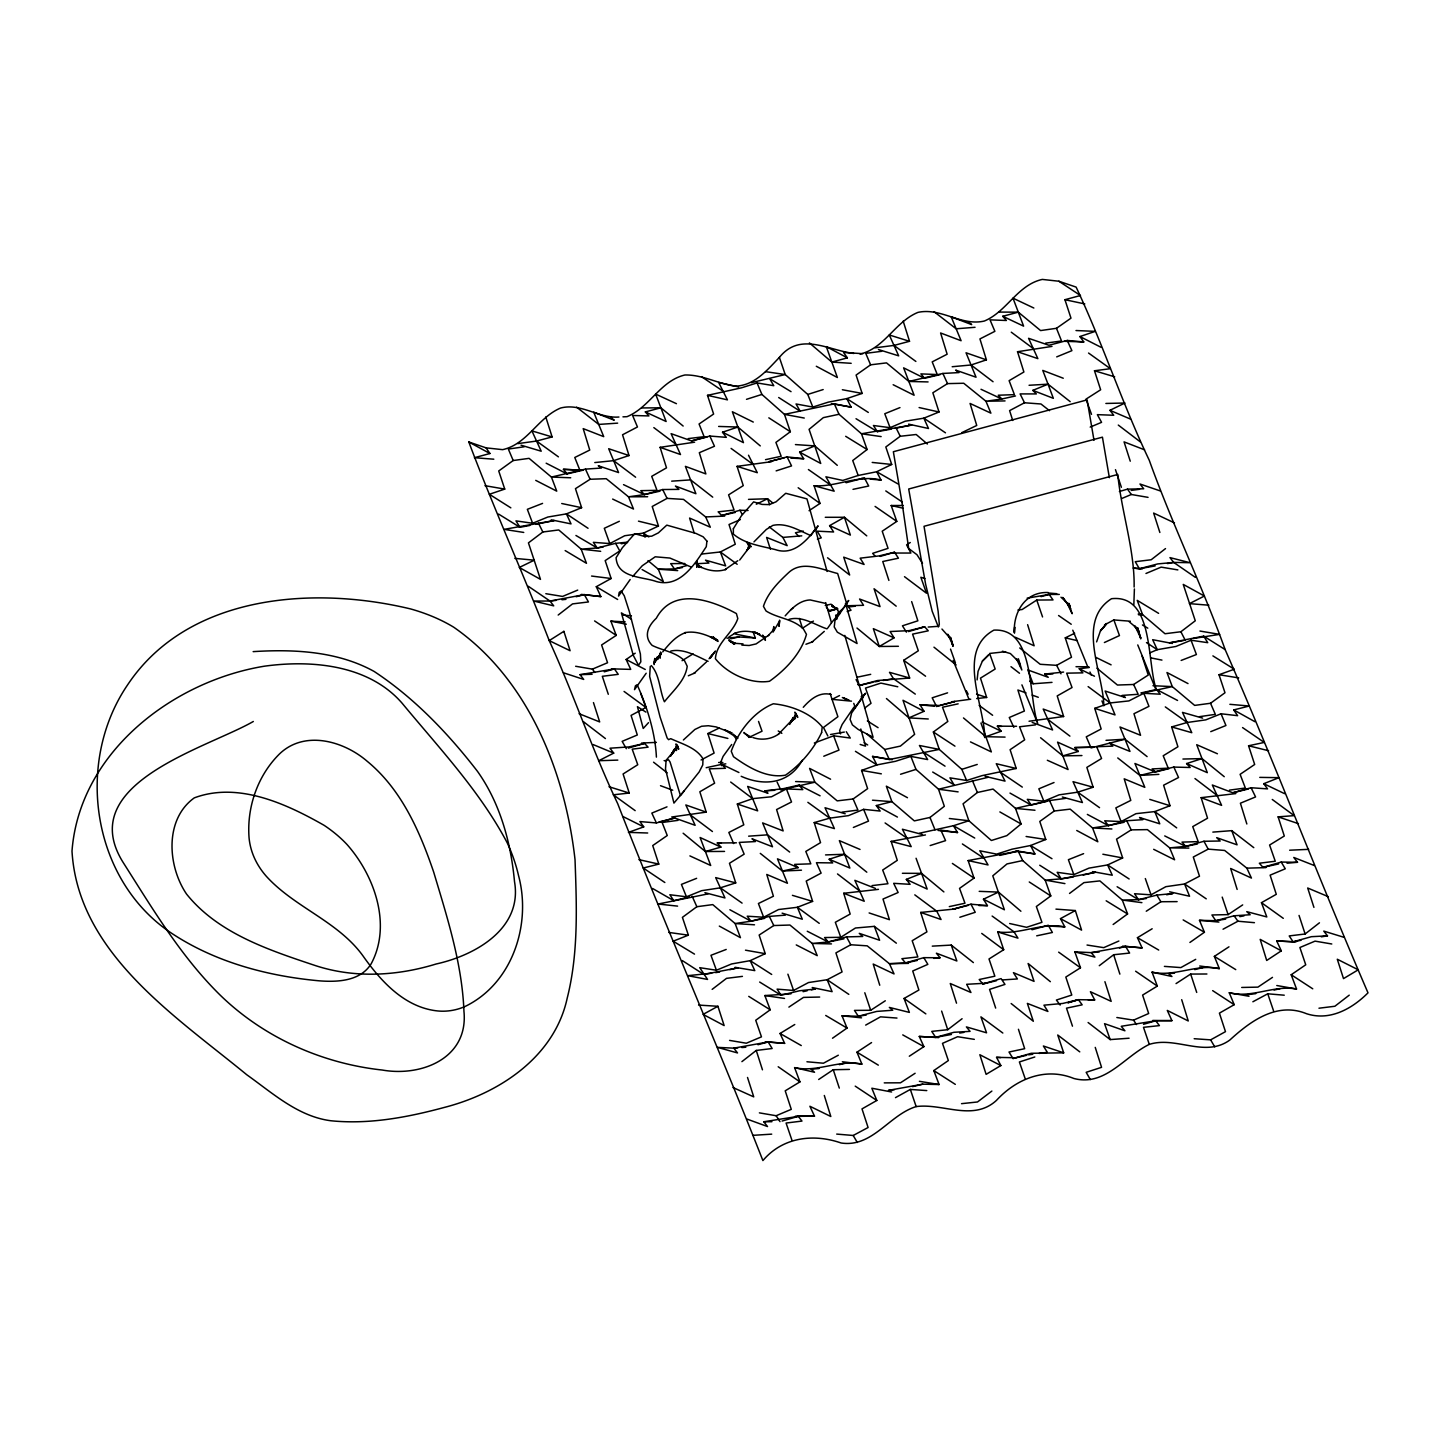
<?xml version="1.0" encoding="UTF-8"?>
<svg xmlns="http://www.w3.org/2000/svg" width="1440" height="1440" viewBox="0 0 1440 1440"><rect width="100%" height="100%" fill="white"/><g stroke="black" fill="none" stroke-linecap="round" stroke-linejoin="round"><path stroke-width="1.5" d="M1014.498 633.114L1014.678 627.03L1014.318 632.484C1013.31 611.676 1025.64 591.426 1048.23 592.542M697.068 561.24L696.78 567.36L696.654 562.05L699.21 567.414L695.952 562.932M839.34 614.394L839.502 611.784L841.5 609.894M977.112 679.914L978.066 671.346L982.404 661.104L988.794 654.57M660.6 651.996L660.042 658.188L660.726 652.662L657.432 659.574L660.87 653.31L655.506 660.78L660.816 654.012M1134.396 588.942L1133.838 604.638M654.21 664.596L654.786 658.404L654.12 663.93M779.58 620.154L779.004 626.364L779.706 620.82L773.082 632.088L773.784 626.562L773.388 630.702M656.406 757.116C655.254 732.636 647.064 706.878 637.146 684.72L635.418 685.818L634.518 689.67L646.182 673.236M1096.614 641.88L1100.304 631.224L1106.604 623.52L1100.484 630.702L1106.334 624.24M831.492 622.746L827.748 628.038M859.608 701.208L860.76 699.012L861.66 699.444L861.444 696.276L873.09 737.262L858.114 729.378L852.39 724.878L850.086 719.442L851.616 712.98L865.566 693.252L862.956 695.826L862.884 697.95L844.812 635.4M749.754 545.076L748.332 548.91L748.908 542.7L749.628 547.866L747.342 542.43L751.194 546.75L746.532 542.304M795.402 714.87L793.368 719.946L795.906 715.248M827.046 628.848C815.76 625.374 802.314 615.42 788.922 619.38M654.93 662.202L657.306 657.036L654.372 662.544M747.342 549.864L749.664 544.86M670.608 756.252L674.262 749.232L670.95 755.478L676.368 748.026M789.588 724.428L793.278 717.39L789.912 723.636L795.474 716.112L794.394 717.498M858.924 701.874L855.216 707.328L853.758 703.35M791.874 721.044L795.528 715.518M650.268 666.414L649.638 676.422L660.078 717.03L667.134 737.982L668.574 739.674L670.734 738.666C682.11 743.94 696.15 747.576 703.008 758.808L702.774 764.91L699.192 771.912L680.436 795.51L670.086 762.03L668.538 759.78L666.09 760.356L665.496 769.104L673.938 803.088L684.252 790.848M841.968 609.516L845.424 605.934L845.568 603.432L857.07 643.536L837.324 632.16L834.228 626.94L834.966 620.694L848.736 600.462L846.774 602.46L846.9 604.422L837.666 573.516C821.988 569.592 802.008 559.728 788.328 572.904C778.266 582.318 767.718 592.956 763.434 606.33L766.062 610.992C777.906 618.462 793.314 618.75 803.502 629.118L806.472 634.374C801.072 653.652 785.502 669.834 769.446 681.282C750.114 684.324 727.308 673.596 715.392 658.746C716.454 642.564 732.87 633.348 737.802 618.552L736.398 613.566C711.72 600.192 673.596 586.422 656.334 618.21C648.36 625.698 643.032 636.156 652.158 645.408C662.922 650.718 675.774 651.978 684.648 660.924L687.222 666.288C685.314 680.67 672.93 690.858 664.416 701.784C659.52 690.48 659.736 674.658 651.276 665.568M655.668 660.852L659.16 655.848L655.182 661.104M746.586 550.764L749.79 546.174M710.496 657.954L714.852 651.834M790.29 722.844L795.168 716.742L778.284 734.382M802.278 760.302C789.174 783.828 764.172 786.6 741.204 776.304M739.692 560.034L747.99 549.144M731.7 744.48L723.078 756.396L720.702 762.372L721.674 765.684M790.884 721.998L796.122 715.464M630.162 579.528L618.534 596.088L619.218 592.38L621.144 591.03L624.276 595.8L629.226 611.19L640.386 653.976L640.836 661.824L638.478 665.298L633.312 655.398L621.396 612.882L631.458 619.236M659.682 655.398L653.904 662.598M655.398 660.906L661.374 653.526M715.464 650.988L709.056 658.746M677.394 747.27L671.4 754.596L678.024 746.154L666.27 760.104M632.61 576.594L642.276 565.722L655.218 556.794L669.906 558.054L691.074 567M662.724 651.906C669.24 643.968 675.576 636.3 685.566 632.592L684.684 632.718C696.24 630.324 707.472 635.364 717.696 640.17L710.262 636.822L717.552 640.908L712.926 636.786L718.074 641.466M673.272 752.4L677.088 745.02L676.404 750.546L676.386 744.516L678.78 749.214L675.936 743.94M982.404 661.086L988.614 655.092M648.522 722.646L643.23 728.478L637.434 706.68L645.894 712.116M825.282 603.324L810.234 599.958C799.578 600.282 791.784 608.418 785.178 615.87M803.268 707.292C809.874 699.876 819.18 691.38 831.078 694.494M768.042 635.814L774.126 629.154M753.966 541.872L766.332 529.452L772.866 525.402C786.294 522.414 798.93 530.46 810.792 535.59L814.5 530.208L815.688 530.352L827.082 571.464M1134.126 587.052C1134.756 550.116 1121.364 511.614 1117.782 474.462L924.03 526.302L938.124 611.226L939.312 624.276L938.34 626.94L932.184 611.244L925.632 584.262L908.694 489.006L1102.428 437.166L1109.358 477.666M683.388 739.98L694.89 729.45L701.586 726.264L708.39 725.724L716.166 726.93L732.06 733.086L724.554 729.738L737.856 738.27L733.23 734.148L736.362 739.368M622.962 416.844L626.994 416.682C649.764 407.412 660.258 380.808 684.882 374.994C702.63 374.58 718.2 383.922 735.534 386.154C754.578 385.488 767.16 370.08 779.382 357.408C800.154 331.452 828.414 350.388 853.866 353.466M618.93 417.024C598.896 418.644 580.986 402.606 560.52 408.06C537.93 417.582 527.382 444.186 502.632 449.658L486.072 447.858L468.81 441.99C493.956 508.896 523.458 573.948 549.216 640.62C573.786 694.224 592.362 750.456 617.724 803.718C664.236 923.49 715.932 1040.976 762.894 1160.586C782.604 1137.168 813.456 1133.352 841.14 1143C872.514 1147.752 889.074 1114.902 916.164 1106.586C943.038 1103.004 972.954 1121.778 996.372 1100.484C1016.244 1078.866 1045.35 1066.878 1073.88 1078.488C1105.182 1086.732 1124.406 1056.384 1149.3 1044.378C1175.976 1035.882 1204.938 1058.13 1229.814 1040.04C1250.622 1020.996 1277.01 1001.61 1306.566 1013.724C1329.696 1021.266 1351.98 1008.918 1368 992.844C1318.842 879.084 1274.76 763.182 1225.152 649.602C1202.076 585.54 1172.268 524.34 1149.246 460.242C1122.228 403.65 1102.878 343.764 1076.112 287.1L1058.868 281.232L1042.308 279.414C1017.54 284.886 1006.992 311.508 984.42 321.012C961.272 326.502 941.094 307.278 917.946 312.39C895.176 321.66 884.682 348.264 860.058 354.078M706.5 661.896L693.99 673.416L694.998 672.894L688.32 675.792M824.292 631.368L811.692 642.348L812.754 641.772L805.932 644.256M737.802 560.718L725.076 569.61L725.976 569.376C715.986 572.85 705.006 569.952 696.222 564.624M769.05 634.968L756.108 643.914L749.142 645.498L741.852 645.12M790.542 609.966L793.116 607.896M1021.068 823.968L1006.812 835.65L991.386 840.492L968.868 820.746L963.072 803.808L977.382 792.486L993.042 789.066L1015.506 808.398L1021.068 823.968L999.864 811.926M1165.518 548.586L1151.172 559.764L1135.26 561.69L1139.364 568.764L1155.132 565.92M741.906 1061.64L756.252 1050.444L772.164 1048.518L768.15 1041.948L733.806 1048.158L717.426 1047.366L737.514 1052.928L733.806 1048.158L737.82 1047.852M1300.968 940.302L1293.102 941.814L1289.196 935.928L1305.126 933.984L1319.454 922.806M558.18 615.042L572.526 603.9L588.456 601.956L584.298 594.612L549.99 601.038L533.736 601.038L553.716 605.862L549.99 601.038L528.3 586.26M907.47 797.706L886.338 786.168L891.9 801.666L914.328 820.89L929.988 817.452L944.334 806.292L938.52 789.228L915.984 769.392L910.854 756.396L895.446 761.31L876.906 764.91L861.588 770.4L867.618 788.652L853.128 798.966L837.198 800.874L814.86 782.208L809.604 768.402L830.592 779.202M1349.244 995.148L1334.88 1006.254L1318.968 1008.216M688.212 438.606L704.124 436.68L699.066 424.008L713.61 414.036L707.508 395.352L741.618 387.792L757.044 382.932L761.904 394.434L784.476 414.378L834.336 403.884L839.016 414.27L861.498 433.782L867.096 449.514L852.732 460.548L858.186 475.47L876.69 471.744L891.702 464.454L885.816 446.976L900.234 436.266L916.182 434.502L927.378 444.024M712.152 989.37L726.516 978.354L742.428 976.374M951.426 1034.46L935.676 1037.376L931.752 1031.382L947.718 1029.708L962.082 1018.728M1099.278 965.7L1113.66 954.738L1129.626 953.064L1125.576 946.422L1091.25 952.632L1074.852 951.858L1080.486 967.788L1065.816 977.058L1071.792 995.04L1056.402 1000.044L1060.164 1005.066M1158.606 613.35L1137.222 600.354L1142.55 614.574L1164.996 633.744L1180.89 631.746L1195.272 620.784L1183.248 584.406L1204.398 596.034L1189.44 603.63L1208.862 605.214M565.164 550.584L586.476 563.31L581.148 549.108L558.738 529.956L542.826 531.99L528.444 542.88L540.486 579.366L519.3 567.468L534.294 560.178L514.836 558.378M991.872 1091.07L977.49 1101.978L961.524 1103.67M864.612 708.138L871.02 703.314L865.512 688.068L880.902 683.1L897.786 686.772M1069.524 893.448L1083.924 882.63L1099.872 880.902L1122.3 900.036L1127.574 913.95L1113.138 924.498M804.258 418.05L784.476 414.378L790.344 431.73L775.908 442.404L781.182 456.282L765.522 459.666M719.316 926.1L740.448 937.674L735.138 923.544L712.746 904.608L696.852 906.714L682.416 917.352L688.374 935.172L673.146 941.202L694.512 954.126M949.302 906.606L964.98 903.24L959.544 888.39L974.034 878.094L968.13 860.58L1018.17 851.112L1022.688 860.562L1045.188 880.11L1050.786 895.932L1036.35 906.516L1041.948 922.32L1026.558 927.306L1009.656 923.526M1035.468 724.878L1019.538 726.786L1024.686 739.818L1010.106 749.682L1016.226 768.474L982.044 775.638L966.636 780.498L961.83 769.356L939.258 749.394L933.372 731.988L947.826 721.44L942.498 707.22L958.158 703.836M1188.018 683.586L1166.976 672.516L1172.286 686.61L1194.66 705.402L1210.536 703.26L1224.99 692.748L1219.014 674.73L1234.314 669.222L1212.894 655.884M790.974 993.834L764.856 995.562L770.202 1009.8L755.73 1020.258L761.472 1036.854L746.316 1043.226L729.576 1040.4M535.734 480.366L556.74 491.148L551.43 477.072L529.074 458.352L513.198 460.53L498.726 470.97L504.738 489.096L489.366 494.28L510.84 507.852M1076.742 830.484L1097.82 841.77L1092.564 827.946L1070.19 809.136L1054.26 811.008L1039.788 821.448L1045.782 839.484L1030.554 845.514L1012.032 849.186L996.624 854.118L979.812 850.788L988.038 864.936L968.13 860.58M893.16 384.732L914.112 395.244L908.856 381.456L886.518 362.88L870.606 364.824L856.098 375.066L862.146 393.426L846.774 398.61L828.234 402.156L812.826 407.07L796.05 403.974L800.19 411.264L778.68 397.512M1189.908 942.462L1204.416 932.238L1199.484 920.322L1215.792 920.7L1225.674 919.116M999.144 312.084L1018.314 312.156L1040.598 330.57L1056.474 328.302L1070.982 318.15L1064.934 299.7L1080.468 295.506L1058.868 281.232M832.518 1038.222L847.026 1028.07L842.04 1015.83L858.348 1016.262L866.268 1015.038M611.496 668.844L630.738 669.384L626.148 659.502L635.22 653.202M894.42 1089.702L888.444 1090.368L922.788 1084.176L939.096 1084.518L933.804 1070.586L948.348 1060.56L942.498 1043.352L957.618 1036.71L974.322 1039.356M1194.174 1038.708L1210.626 1039.86L1225.476 1031.652L1219.41 1013.148L1234.206 1004.688L1229.274 992.772C1251.846 998.55 1273.59 984.816 1296.54 989.01L1291.194 974.754L1305.738 964.8L1299.888 947.52L1315.044 941.13L1331.784 943.992M903.366 505.494L891.18 505.512L896.796 521.406L882.216 531.216L888.048 548.352L872.658 553.338L875.07 556.146M818.676 1079.496L833.256 1069.722L849.456 1069.416M1272.492 977.364L1257.912 987.138L1241.712 987.462M788.886 1007.118L803.484 997.398L819.666 997.056M1272.258 799.47L1294.164 815.634L1278.126 816.858L1284.3 836.01L1269.594 845.046L1275.264 861.246L1259.352 863.226L1262.97 867.366L1281.222 862.056L1285.272 868.788L1270.116 875.16L1276.29 894.312L1261.458 902.682L1266.804 916.938L1246.752 911.646L1250.172 914.742L1234.098 915.786L1215.792 920.7L1211.904 914.976L1228.104 914.616L1242.684 904.896M809.064 510.696L820.008 503.442L814.086 485.748C836.874 487.224 858.492 474.228 881.028 480.06L876.69 471.744L897.93 483.912M759.384 1112.868L776.124 1115.73L791.28 1109.34L785.214 1090.818L799.938 1081.89L794.592 1067.616C817.254 1072.836 839.07 1059.228 861.894 1064.106L856.962 1052.19L871.56 1042.578M1281.312 950.832L1266.696 960.462L1260.198 939.384L1281.312 950.832L1276.704 940.95L1296.018 941.904M625.23 621.882L610.884 621.144L616.23 635.4L601.614 644.976L607.554 662.742L592.398 669.132L575.64 666.27M909.306 1056.222L923.904 1046.628L919.26 1036.44L935.676 1037.376L953.964 1032.282L970.056 1031.364L966.384 1026.9L986.544 1032.804L980.928 1016.856L1002.834 1033.038M1116.846 1017.504L1133.55 1020.15L1148.67 1013.508L1142.604 995.094L1157.328 986.094L1152.036 972.144C1174.698 977.238 1196.496 963.576 1219.338 968.616L1214.352 956.394L1228.968 946.818M813.42 621.072L802.458 628.236L799.326 618.408M856.08 679.608L859.248 685.44L877.572 680.526L909.648 678.024L903.708 660.294L918.324 650.772L912.582 634.14L928.26 630.81L924.678 626.796L909.09 630.648L890.082 631.53L894.06 637.848L879.3 646.488L856.98 628.038M796.248 944.91L817.236 955.656L812.25 943.434L789.948 925.038L773.784 925.542L759.15 935.046L765.234 953.658L750.186 960.66L731.592 963.954L716.418 970.236L699.732 967.68L707.544 979.434L687.744 975.672L711.702 973.224M915.12 1073.268L900.486 1082.808L884.25 1082.88M1176.048 983.592L1190.664 974.07L1206.918 973.998M811.296 989.892L815.4 989.01L799.452 990.774L781.056 995.256L777.114 989.136L793.584 990.468L808.488 982.548L827.154 979.74L842.076 971.928L835.92 952.902L850.77 944.748L867.222 945.846L889.416 963.702L905.544 962.946L923.796 957.654L927.846 964.368L912.726 970.992L918.882 990.036L904.068 998.46L909.36 1012.392L889.344 1007.406L892.728 1010.232L876.69 1011.42L858.348 1016.262L854.442 1010.394L870.678 1010.286L885.312 1000.782M1146.258 911.232L1160.892 901.728L1177.128 901.62M1027.152 598.158L1049.148 594.45L1053 599.922L1036.764 600.048L1022.13 609.516L1017.954 610.002M1096.902 668.196L1117.458 685.044L1133.622 684.486L1148.256 675.054L1142.118 656.172M612.648 499.068L633.51 509.04L628.506 496.818L606.258 478.692L590.112 479.268L575.46 488.664L581.616 507.69L566.424 513.882L547.812 517.032L532.62 523.26L515.97 520.884L519.966 527.292L529.812 525.474M843.966 938.844L828.252 941.994L824.58 937.548L840.798 937.296L855.45 928.008L874.332 926.37L896.364 943.182M1153.674 849.312L1174.608 859.788L1169.676 847.872L1147.41 829.62L1131.192 829.872L1116.54 839.16L1122.642 857.952L1107.594 864.936L1088.982 868.122L1073.844 874.656L1057.194 872.316L1061.226 878.868L1073.088 877.014M735.156 633.096L728.874 637.056M910.278 542.52L906.606 544.842L910.908 553.05L891.756 553.032M1060.47 918.63L1081.584 930.114L1075.338 910.548L1060.47 918.63L1064.79 926.892C1042.2 921.978 1020.6 934.83 997.74 931.95L1003.698 949.734L989.01 958.968L994.86 976.194L979.182 979.524L982.854 984.006L996.498 980.676M961.722 432.684L976.734 425.466L970.074 403.452L990.882 413.154L985.95 401.238L963.72 383.256L947.52 383.616L932.85 392.778L939.024 412.002L923.832 418.176L905.202 421.218L890.064 427.68L873.432 425.502L877.392 431.694L891.18 429.12M682.074 660.708L693.09 653.85M765.234 1041.84L784.638 1043.352L780.048 1033.47L794.772 1024.506M1119.474 948.042L1125.576 946.422L1142.082 947.898L1137.438 937.692L1152.162 928.764M670.824 651.024C683.964 648.288 696.456 656.064 708.084 661.338M1000.854 1065.564L986.112 1074.348L979.848 1054.728L1000.854 1065.564L996.552 1057.338L1015.776 1057.77M891.612 1091.988L871.83 1088.226L876.816 1100.466L862.002 1108.89L868.086 1127.52L853.2 1135.476L836.712 1134.09M817.398 539.1L821.25 537.858L817.218 531.162L833.598 531.972L829.602 525.636L844.434 517.284L866.772 535.878M865.674 1025.1L880.506 1016.838L896.976 1018.062M1195.704 959.346L1180.854 967.59L1164.402 966.384M581.346 594.396L600.876 596.61L596.286 586.71L611.136 578.502L605.178 560.61L619.776 550.944L615.582 543.33L597.222 547.992L581.148 549.108L600.678 551.322M895.482 1097.64L910.332 1089.432L926.784 1090.584M1146.42 898.506L1138.482 899.694L1134.576 893.736L1151.01 894.834L1165.86 886.68L1184.562 883.98L1199.484 876.204L1193.292 857.034L1208.196 849.132L1224.684 850.464L1246.86 868.158L1251.45 878.076L1230.66 868.482L1237.14 889.434M1019.736 647.982L1040.202 664.29L1056.636 665.334L1071.504 657.216L1065.276 637.848L1074.654 633.258M694.152 532.818L689.598 518.076L710.316 527.202L705.672 516.942L683.514 499.392L667.08 498.384L652.212 506.484L658.458 526.05L643.428 533.106L624.726 535.734L609.804 543.582L593.352 542.34L597.222 547.992L603.144 547.002M717.93 1006.29L703.08 1014.39L724.14 1025.568L717.93 1006.29L698.58 1005.084M778.752 734.022C771.264 739.296 761.49 740.574 752.868 737.514M838.314 1055.214L823.428 1063.224L806.94 1061.766M1223.046 929.214L1237.932 921.222L1254.438 922.68M640.62 693.216L645.948 707.472L631.062 715.41L637.308 734.994L622.152 741.348L626.31 748.692M1124.1 822.294L1108.404 825.606L1104.696 820.8L1121.076 821.61L1135.962 813.672L1154.772 811.584L1170.018 805.716L1163.61 785.214L1178.55 777.51L1173.852 767.088L1139.886 775.422L1117.746 757.944M1252.872 1001.772L1267.758 993.798L1284.246 995.202M1049.49 410.688L1040.976 403.992L1024.506 402.768L1009.602 410.616L1012.734 420.48M701.082 759.978L714.114 753.084L707.868 733.554L719.118 728.082M737.334 804.024L757.656 810.846L747.666 786.42L767.988 793.242L764.694 790.884L783.45 788.634L799.092 785.07L802.782 789.624L786.402 788.904L771.498 796.77L752.67 798.642L737.334 804.024L743.796 824.832L728.838 832.464L733.644 843.552M1104.552 624.87L1113.876 619.938L1130.346 621.216M764.712 918.342L750.978 921.204L747.234 916.2L763.65 917.226L778.59 909.522L797.364 907.29L812.61 901.386L806.22 881.064L821.124 873.126L816.426 862.704L832.716 862.92L829.188 859.23L844.596 854.28L866.808 872.19M1140.876 692.982L1156.518 689.454L1160.244 694.206L1143.828 693.288L1128.888 700.92L1110.078 702.954L1094.742 708.354L1101.168 728.982L1086.264 736.83L1091.07 747.918L1124.982 739.206L1147.104 756.612M635.166 810.648L613.296 794.808L629.244 793.044L623.088 773.982L637.758 764.73L632.196 749.16L648.09 747.162L644.562 743.418L628.902 746.928L609.966 748.206L613.71 753.12L598.77 760.716L617.814 760.104M839.52 695.574L832.032 699.354L837.9 716.706L823.482 727.452L827.856 736.002M756.306 504.216L767.556 498.744L772.686 502.884M1090.188 427.104L1101.564 422.334L1097.352 414.648L1113.714 415.26L1109.952 410.31L1124.964 403.02L1105.884 403.452M748.872 737.442L762.03 731.214L758.538 721.422M978.912 905.544L987.444 905.67L983.448 899.208L998.478 892.098L1020.906 911.25M619.344 521.28L604.296 528.3L609.804 543.582M1104.39 642.528L1119.456 635.58L1113.876 619.938M253.332 721.476C206.928 748.152 74.52 783.27 122.724 861.786C152.172 908.028 180.432 955.89 219.726 994.68C263.286 1037.304 321.804 1063.476 382.194 1070.028C421.65 1077.012 468.63 1058.13 463.95 1011.294C462.114 963.594 447.282 917.532 433.692 872.118C419.742 831.186 401.364 789.282 367.128 761.22C343.512 740.862 304.398 729.864 279.414 754.02C257.562 775.656 246.708 807.354 249.066 837.846A153.432 98.424 -9.7 0 0 266.202 876.15C294.894 907.902 339.102 921.528 364.014 957.348C381.78 982.26 405.18 1007.424 437.328 1010.916A35.91 23.04 -9.7 0 0 465.66 1006.182C512.514 983.142 531.594 924.336 518.562 875.664A390.096 250.218 -9.7 0 0 507.114 842.616C479.772 790.974 439.074 747.936 402.066 703.152C368.676 664.758 311.85 659.7 264.492 666.18C172.206 681.21 79.38 752.886 72 851.112C77.922 952.938 175.212 1015.938 246.78 1074.762C272.7 1093.158 298.044 1116.504 330.858 1120.752C369 1124.622 407.394 1117.386 444.114 1107.486C499.176 1093.392 554.544 1056.96 567.216 998.118C578.628 953.046 576.666 905.724 575.028 859.68C565.236 772.074 528.246 678.978 453.726 627.21A187.29 120.132 -9.7 0 0 410.688 608.958C313.668 585.54 187.974 594.216 127.602 684.864C74.016 763.542 92.196 882.774 174.186 934.938C217.404 962.766 268.542 976.212 319.374 980.838C337.662 982.242 360.486 981.18 371.214 963.72C392.004 924.84 374.472 875.43 346.968 844.452A206.496 132.444 -9.7 0 0 324.216 825.39C286.146 803.664 238.014 781.524 194.292 797.868C164.304 819.396 167.562 866.142 186.552 894.078C218.052 933.354 268.722 949.986 314.856 965.412C354.258 978.48 396.864 976.068 436.158 963.99C475.254 955.368 522.702 928.638 514.512 881.622C510.894 842.76 500.328 803.574 477.522 771.408C448.254 733.482 414.288 697.896 374.148 671.454C337.608 651.204 293.994 649.044 253.152 651.636M1118.862 941.022L1103.742 947.646L1087.038 945.036M740.358 519.57L729.018 524.52L735.282 544.23L720.36 551.97L701.568 554.058M886.446 698.544L908.91 717.876L924.03 711.306L920.016 704.754L939.294 705.51L954.864 701.514L936.558 706.5L932.184 697.806L947.574 692.838M846.27 731.718L850.266 738.036L833.616 735.804L814.338 742.986M1149.696 652.914L1157.274 649.674L1175.868 646.47L1191.06 640.224L1207.728 642.672L1203.696 636.138L1169.442 642.852L1183.284 640.638M1121.832 498.474L1131.318 494.496L1148.058 497.358M577.71 590.094L562.554 596.43L545.832 593.694M1145.97 573.48L1161.144 567.126L1177.866 569.898M853.362 827.46L868.518 821.106L863.604 809.352L848.43 815.652L829.71 818.154L814.212 822.582L820.548 842.634L805.806 851.436L810.828 863.838L794.664 864.378L798.12 867.636L782.46 871.038L760.284 853.38M1046.808 801.36L1031.184 805.05L1027.314 799.344L1043.874 801.216L1059.048 794.862L1077.732 792.18L1093.14 787.23L1086.858 767.394L1101.582 758.484L1096.668 746.748L1112.814 746.118L1109.394 743.112L1129.968 751.41L1119.996 726.984L1140.552 735.282L1133.964 713.718L1148.958 706.338L1143.828 693.288M1054.026 782.514L1038.852 788.814L1043.874 801.216M790.794 458.082L803.664 458.748L799.632 452.16L814.824 445.896L837.288 465.336M1056.708 356.886L1071.9 350.658L1067.256 340.452L1048.932 345.276L1028.574 338.31L1037.862 358.632L1017.522 351.72L1023.894 372.006L1009.116 380.664L1014.408 394.65L998.262 395.226L1001.808 399.006L1015.506 395.964M667.008 806.85L651.834 813.096L656.406 822.942L674.73 818.028L695.124 825.3L685.836 804.96L706.212 812.142L699.84 791.766L714.618 783.198L709.272 768.834L725.418 768.294L721.836 764.334L706.176 767.718M1024.506 402.768L1020.096 393.912L1036.35 393.93L1032.84 390.366L1048.032 384.174L1070.172 401.652M899.964 407.592L884.772 413.73L890.064 427.68M689.382 896.994L673.758 900.666L669.852 894.744L686.448 896.796L701.658 890.676L720.324 887.832L735.732 882.9L729.468 863.28L744.156 854.154L739.26 842.418L755.352 841.572L751.986 838.746L772.506 846.774L762.624 822.906L783.144 830.916L776.592 809.55L791.532 801.972L786.402 788.904M1210.752 731.646L1225.944 725.508L1221.048 713.772L1205.82 719.856L1187.136 722.502L1171.638 726.93L1177.92 746.766L1163.214 755.766L1168.236 768.168L1152.108 768.924L1155.546 772.002L1169.172 768.6M823.77 756.234L838.98 750.114L833.616 735.804M696.636 878.328L681.426 884.394L686.448 896.796M1083.6 853.65L1068.39 859.698L1073.844 874.656M869.13 912.942L889.434 919.692L883.008 899.046L898.146 892.512L893.664 883.332L910.098 884.322L906.336 879.39L921.564 873.36L943.884 891.918M1197.45 843.984L1185.678 846.396L1182.042 842.112L1198.206 841.626L1192.734 826.614L1207.548 818.208L1201.14 797.67L1221.606 805.356L1212.318 784.998L1232.802 792.774L1251.09 787.734L1267.542 788.886L1263.762 783.702L1278.972 777.672L1259.766 777.384M542.574 503.388L527.346 509.328L532.62 523.26M1181.16 660.438L1196.406 654.534L1191.06 640.224M726.21 949.446L710.964 955.296L716.418 970.236M656.406 822.942L639.918 821.574L643.734 826.884L628.434 832.374L647.694 833.004M963.486 717.948L985.842 736.704L1001.142 731.214L997.38 726.156L1016.568 726.282M660.042 491.166L644.382 494.604L640.818 490.662L657 490.32L651.708 476.334L666.504 467.856L660.096 447.336L680.49 454.536L671.112 433.656L691.506 440.91L709.83 436.05L726.3 437.346L722.52 432.216L737.874 427.032L760.266 445.896M1064.502 341.316L1083.762 341.928L1079.928 336.546L1095.3 331.362L1076.004 330.534M594.792 462.564L613.62 460.656L629.01 455.544L622.548 434.772L637.47 426.96L632.61 415.494L648.918 415.926L645.336 411.912L660.888 407.808L683.154 426.042M952.182 366.732L971.046 364.986L986.418 359.874L979.938 338.922L994.878 331.326L990.018 319.86L1006.38 320.49L1002.762 316.278L1018.314 312.156M839.502 613.98L835.65 615.24L836.946 619.11M847.188 611.496L851.04 610.236L847.368 605.754L863.55 605.304L859.572 599.022L880.02 606.6L874.062 588.744L896.202 606.168M1034.802 1056.978L1019.394 1061.964L1025.136 1078.56M776.142 470.88L791.55 465.912L787.104 456.876L768.78 461.772L784.35 457.758M858.186 475.47L842.778 480.438L825.912 476.802L834.174 491.184L814.086 485.748M959.832 917.262L975.24 912.294L970.956 904.194L952.668 909.324L968.238 905.364M930.168 845.55L945.576 840.636L940.86 830.106L957.528 832.536L953.46 825.714L919.35 833.256M1173.852 767.088L1190.178 767.484L1186.596 763.56L1202.004 758.61L1224.252 776.7M746.496 399.33L761.904 394.434M961.83 769.356L977.238 764.442M779.382 357.408L785.214 374.544L807.768 394.434L823.176 389.556M900.558 774.252L915.984 769.392M734.346 633.546C742.5 629.892 751.842 630.972 759.852 634.446L755.082 632.232M982.854 984.006L1001.088 978.606L1004.976 984.402L989.568 989.388L995.67 1008.09M1068.264 1002.672L1078.398 999.684L1094.688 999.918L1090.386 991.71L1111.176 1001.358L1104.912 981.684M1067.886 1002.78L1078.398 999.684L1082.178 1004.832L1066.5 1008.162L1072.476 1026.18M826.236 606.852L829.134 611.082L837.702 608.58M908.478 631.566L924.678 626.796L921.906 627.516M880.146 556.416L894.528 552.24L898.434 558.198L882.756 561.51L888.894 580.41M782.064 1121.058L798.282 1116.342L814.5 1116.144L809.892 1106.262L830.808 1116.504L824.31 1095.48M628.326 748.116L644.562 743.418M771.66 461.664L737.064 466.362L743.256 485.622L728.586 494.856L734.094 510.066L718.146 511.848L721.674 515.502L739.926 510.246L748.08 510.48M1119.384 491.49L1127.502 489.15L1143.684 488.772L1139.976 484.002L1160.316 490.95M1143.54 1024.29L1155.708 1020.78L1171.926 1020.636L1167.282 1010.43L1188.252 1020.96L1181.7 999.684M604.26 671.814L614.412 668.916L618.246 674.352L602.316 676.296L608.292 694.278M1018.44 1029.276L1024.668 1048.698L1008.99 1052.028L1013.004 1058.508L1031.256 1053.288L1063.692 1052.838L1057.734 1035L1079.766 1051.866M683.136 833.22L705.402 851.526L720.9 847.098L717.3 842.994L736.416 842.814M1040.58 737.748L1062.828 755.874L1078.326 751.464L1074.762 747.576L1093.842 747.18L1074.762 747.576M1188.864 848.088L1169.676 847.872L1185.678 846.396L1203.948 841.266L1220.166 841.014L1216.674 837.648L1237.068 844.83L1231.74 830.646L1212.84 832.104M831.474 943.902L812.25 943.434L828.252 941.994L846.522 936.9L862.704 936.468L859.266 933.354L879.606 940.248L874.332 926.37M647.658 496.728L628.506 496.818L644.382 494.604L662.67 489.528L678.888 489.384L675.432 486.054L695.898 493.722L685.404 466.362L705.852 473.922L699.318 452.7L714.474 446.238L709.83 436.05M1031.994 929.754L1048.266 925.254L1052.388 932.49L1036.71 935.82M686.7 565.596L674.496 568.926L658.296 569.214L648 560.61M757.98 1044.72L768.15 1041.948L784.638 1043.352M486.072 447.858L489.942 453.51L474.408 457.704L493.812 459.198M809.406 342.918L831.834 362.07L847.368 357.858L843.534 352.44L862.902 353.682M1041.012 596.646L1049.148 594.45L1059.3 594.414M875.232 347.796L893.988 345.42L909.522 341.298L903.186 321.12M517.842 443.61L536.562 441.054L552.114 436.932L545.796 416.988M940.176 374.616L924.57 378.306L903.618 367.848L908.856 381.456L942.894 373.446L958.986 372.582L955.656 370.098L976.032 377.208L966.042 352.782L986.418 359.874M795.6 781.542L814.86 782.208L780.768 789.93L777.114 782.118M1111.896 828.972L1092.564 827.946L1108.404 825.606L1126.728 820.746L1142.802 819.684L1139.526 817.488L1159.758 823.806L1154.772 811.584L1176.696 827.874M570.708 477.774L551.43 477.072L585.468 469.116L601.542 468.036L598.248 465.75L618.57 472.572L608.688 448.722L629.01 455.544M846.072 482.742L864.396 477.918L868.698 486.018L853.002 489.348M1142.262 693.198L1172.286 686.61L1152.972 685.71M754.506 924.804L735.138 923.544L750.978 921.204L769.32 916.398L785.358 915.156M576.144 596.718L584.298 594.612L600.876 596.61M839.358 1064.682L845.478 1063.098M691.506 440.91L707.076 436.968M1194.75 969.624L1202.904 967.572M659.142 821.934L674.73 818.028M1221.048 713.772L1237.608 715.68L1233.738 709.92L1249.308 706.014L1229.868 704.322M863.604 809.352L880.146 811.062L876.312 805.554L891.9 801.666L872.496 800.208M678.024 820.35L662.13 822.492L667.26 835.524L652.734 845.568L658.8 864.108L643.23 868.014L664.848 882.504M1141.902 902.646L1122.3 900.036L1138.482 899.694L1156.86 895.104L1172.844 893.52L1166.67 894.78M1034.982 810.252L1015.506 808.398L1049.562 800.55L1065.456 798.408M1232.802 792.774L1248.408 788.976M1078.398 999.684L1062.792 1003.446L1043.928 1005.174L1047.906 1011.456L1027.368 1003.41L1033.326 1021.266L1011.15 1003.518M829.134 611.082L834.984 609.696M677.592 906.12L658.08 904.032L708.012 893.898M894.528 552.24L878.904 555.948L860.13 558.18L864.108 564.462L843.714 557.154L849.654 575.01L827.568 557.784M912.564 1086.624L922.788 1084.176M881.136 436.59L861.498 433.782L911.664 425.052L895.194 428.328M1013.004 1058.508L1026.666 1055.286M567.144 473.922L582.768 470.25L563.454 469.314L567.144 473.922L546.156 463.194M999.756 855.432L1018.17 851.112L1034.91 853.956L1030.554 845.514L1051.974 858.708M1274.076 990.072L1280.214 988.632M523.746 532.44L504.072 529.362L554.22 520.542L535.716 524.376M859.248 685.44L872.928 682.29M729.864 969.66L738.054 967.788L703.782 974.448L682.272 960.57M1193.454 638.46L1219.644 634.374L1199.934 631.044M1064.934 883.602L1045.188 880.11L1061.226 878.868L1095.498 872.28L1083.204 875.016M721.674 515.502L735.354 512.424M855.432 751.32L876.906 764.91L872.55 756.414L889.326 759.528L939.258 749.394L919.44 745.488L927.648 759.564L910.854 756.396M730.746 638.766L738.954 636.948L755.388 638.028L753.12 632.052M958.122 791.874L938.52 789.228L988.128 777.294M751.194 382.698L785.214 374.544L765.558 371.664M1262.97 867.366L1278.63 863.946M839.016 414.27L823.338 417.636L809.082 429.354L820.728 463.446L799.632 452.16M867.042 734.13L884.718 749.484L900.396 746.1L914.634 734.328L903.006 700.272L924.03 711.306M1022.688 860.562L1007.01 863.928L992.79 875.826L1004.4 909.774L983.448 899.208M803.268 531.09L795.42 532.764L798.966 536.508M856.98 677.25L870.714 674.334M1229.454 790.128L1245.348 788.022L1240.11 774.342L1254.672 764.478L1248.57 745.776L1264.248 742.428L1242.558 727.578M872.01 885.6L887.94 883.728L882.684 870.048L897.282 860.346L891.144 841.41L925.452 834.948M803.07 991.656L807.174 990.774M825.264 605.43L831.15 604.188M917.298 960.444L905.544 962.946L901.908 958.68L917.856 956.952L912.186 940.734L926.928 931.86L920.7 912.438L955.512 908.946M1017.522 351.72L1052.01 346.392M660.096 447.336L694.62 442.188M614.412 668.916L579.996 674.676L583.704 679.428L563.418 672.768M621.252 543.762L627.444 542.574M1167.498 563.58L1173.69 562.41L1189.98 562.698L1169.964 557.604L1173.69 562.41L1195.398 577.386M1239.858 916.632L1243.98 915.876M1029.042 721.242L1063.638 716.526L1057.212 695.916L1072.044 687.528L1066.68 673.164L1082.88 672.858L1079.262 668.736L1089.216 667.53M671.652 817.02L706.212 812.142M830.502 734.508L844.308 732.078M682.398 567.558L674.496 568.926L670.698 563.634L684.9 563.526M874.89 681.84L879.03 681.156M883.17 680.454L893.52 678.726L915.3 694.116M959.706 1033.074L963.846 1032.39M1321.272 936.828L1327.5 935.856L1323.774 931.104L1343.988 937.314M715.662 972.63L719.622 972.018M1201.14 797.67L1235.844 793.584M840.798 937.296L835.326 922.284L850.176 914.058L843.714 893.286L878.454 889.362M1199.484 716.67L1215.342 714.366L1210.536 703.26M524.196 446.796L508.338 449.046L513.198 460.53M1045.656 343.134L1061.532 340.974L1056.474 328.302M1028.628 1054.836L1032.786 1054.278M1039.032 1053.432L1047.348 1052.316L1043.37 1045.998L1063.692 1052.838M952.002 701.73L970.722 699.228M1091.502 414.36L1085.994 399.15L1100.646 389.772L1094.49 370.764L1110.384 368.694L1088.55 353.034M1131.192 490.41L1139.526 489.312M842.04 812.142L857.934 810.072L853.128 798.966M881.64 351.306L865.746 353.34L870.606 364.824M725.814 763.848L721.836 764.334L738.918 772.506M1245.888 994.86L1255.824 993.636M747.09 1119.114L767.52 1126.548L763.794 1121.76L798.282 1116.342L801.99 1121.076L786.078 1123.038L791.892 1140.066M1005.552 651.69L989.604 653.454L995.166 669.024L980.478 678.132L986.67 697.464L976.716 698.562M848.916 606.906L855.198 606.222M1052.01 682.38L1033.092 683.784L1027.818 669.942L1048.23 677.322L1044.774 674.082L1063.584 672.066M549.99 601.038L555.966 600.408M561.96 599.76L565.956 599.346M726.984 638.208L738.954 636.948M933.786 958.374L940.05 957.762L936.378 953.19L956.862 960.984L951.246 945.09L932.274 946.134M615.582 543.33L627.57 542.178M1173.69 562.41L1157.688 563.922L1139.364 568.764L1133.154 568.08M1174.554 973.134L1168.56 973.692L1171.944 976.5L1152.036 972.144M1287.018 863.226L1297.512 862.29L1293.768 857.448L1314.306 865.53M819.126 1068.516L811.116 1069.2L814.536 1072.26L794.592 1067.616M769.302 526.968L782.874 537.408L801.756 535.842M1099.26 951.966L1091.25 952.632L1094.904 957.114L1074.852 951.858M975.042 327.294L956.142 328.788L934.074 311.706M741.816 1047.546L745.83 1047.24M928.206 627.048L938.718 626.274M1088.1 1022.508L1110.168 1039.59L1129.086 1038.222M748.638 836.172L767.556 834.84L789.66 852.066M617.652 423.144L598.734 424.422L576.612 407.16M671.688 481.158L690.624 479.88L712.728 497.16M1002.654 979.92L1017.396 978.948L1013.418 972.648L1034.046 981.36L1028.106 963.504L1050.354 981.684M752.778 1135.35L771.714 1134.144M1106.028 740.34L1124.982 739.206M764.694 790.884L774.738 790.29M1029.06 385.272L1048.032 384.174L1053.342 398.322L1032.84 390.366M1139.886 775.422L1158.858 774.36M985.626 983.232L966.654 984.294L970.956 992.502L950.274 983.52L956.52 1003.176M696.834 563.706L708.912 563.058L705.51 560.142L725.634 565.884L720.36 551.97L737.19 564.282M1138.536 614.79L1142.55 614.574L1138.212 614.034M1327.5 935.856L1311.39 936.684L1293.102 941.814L1276.704 940.95M641.592 743.058L656.37 742.374M705.672 516.942L724.68 516.096M782.46 871.038L801.468 870.192M1289.646 850.212L1308.636 849.348M748.512 499.374L767.556 498.744L769.662 504.684M579.996 674.676L592.11 674.28M825.552 854.91L844.596 854.28L849.852 868.05L829.188 859.23M1088.334 1000.116L1094.688 999.918M1246.86 868.158L1265.922 867.618M1182.924 759.042L1202.004 758.61L1207.314 772.668L1186.596 763.56M1005.048 400.914L985.95 401.238L1001.808 399.006L981 389.286M1078.326 751.464L1057.572 742.14L1062.828 755.874L1081.926 755.55M908.514 963.378L889.416 963.702L894.06 973.926L873.216 964.044L879.75 985.23M1044.774 674.082L1052.874 673.956M827.64 610.326L831.906 610.29M898.416 646.29L879.3 646.488L873.342 628.668L894.06 637.848M641.754 407.952L660.888 407.808M718.632 762.498L722.88 762.48M763.794 1121.76L771.912 1121.706M720.9 847.098L700.11 837.504L705.402 851.526L724.536 851.418M795.348 1116.198L814.5 1116.144M825.282 517.302L844.434 517.284L850.374 535.086L829.602 525.636M1076.022 666.702L1088.802 666.774M902.394 873.288L921.564 873.36L927.162 889.074L906.336 879.39M923.796 957.654L940.05 957.762M1152.756 1020.456L1171.926 1020.636M1281.222 862.056L1297.512 862.29M980.964 723.006L985.842 736.704L1005.066 737.1M908.856 381.456L928.08 381.924M563.454 469.314L582.768 470.25M718.632 426.438L737.874 427.032L743.454 442.638L722.52 432.216M717.3 842.994L721.386 843.138M979.2 891.342L998.478 892.098M1045.458 925.884L1064.79 926.892M908.91 717.876L928.26 718.992M919.26 1036.44L938.628 1037.628M831.834 362.07L851.184 363.312M795.438 444.582L814.824 445.896M996.552 1057.338L1000.656 1057.626M677.7 570.6L658.296 569.214L663.3 581.454L642.114 569.556M732.762 643.14L743.04 643.896M997.38 726.156L1001.502 726.444M1055.952 909.126L1075.338 910.548M857.754 684.612L862.074 684.936M1048.14 592.992L1056.762 593.694M861.57 478.35L865.89 478.728M870.21 479.106L881.028 480.06M623.196 615.096L631.44 615.816M1067.256 340.452L1083.762 341.928M1199.484 920.322L1218.924 922.068M970.956 904.194L987.444 905.67M1122.624 946.116L1142.082 947.898M851.49 701.154L832.032 699.354L830.16 693.504M1133.64 568.044L1142.298 568.926M872.208 462.438L891.702 464.454M842.04 1015.83L861.534 1017.846M920.016 704.754L934.488 706.284M938.016 830.43L957.528 832.536M787.104 456.876L803.664 458.748M949.338 818.496L968.868 820.746L953.46 825.714L974.736 838.062M842.346 1061.766L861.894 1064.106M591.57 576.054L611.136 578.502M1199.736 966.006L1219.338 968.616M668.754 932.418L688.374 935.172M1015.272 851.148L1034.91 853.956M764.856 995.562L784.512 998.442M1026.108 836.478L1045.782 839.484M966.636 780.498L949.932 777.852L954.018 784.8L932.688 772.038M1219.014 674.73L1238.706 677.898M919.386 1081.314L939.096 1084.518M757.044 382.932L773.766 385.686L769.662 378.666L791.046 391.662M872.55 756.414L892.26 759.708M735.066 967.32L754.794 970.614L750.186 960.66L771.696 974.448M484.992 485.676L504.738 489.096M861.588 770.4L881.334 773.838M1276.794 985.518L1296.54 989.01M1229.274 992.772L1249.02 996.264M745.488 950.184L765.234 953.658M831.384 403.578L851.148 407.142L846.774 398.61L868.302 412.434M1092.474 871.614L1112.256 875.196L1107.594 864.936L1129.14 878.976M842.364 389.736L862.146 393.426M1102.86 854.226L1122.642 857.952M1172.466 643.482L1152.666 639.702L1157.274 649.674L1146.474 642.6M834.336 403.884L851.148 407.142M1150.938 657.918L1161.954 660.096M735.57 634.122L755.388 638.028M610.884 621.144L626.31 624.204M551.196 519.822L571.032 523.89L566.424 513.882L588.042 528.282M812.232 987.534L832.104 991.656L827.154 979.74L848.808 994.356M561.744 503.514L581.616 507.69M1064.934 299.7L1084.806 303.93M908.604 424.152L928.494 428.49L923.832 418.176L945.486 432.828M1169.64 891.81L1189.548 896.22L1184.562 883.98L1206.252 898.848M919.116 407.556L939.024 412.002M738.576 386.946L718.65 382.464L727.434 399.852L707.508 395.352M638.892 859.626L658.8 864.108M891.18 505.512L903.132 508.23M1065.276 637.848L1077.246 640.62M1016.226 768.474L996.264 763.722L1005.03 781.11L985.068 776.322M638.478 521.154L658.458 526.05M707.868 733.554L727.866 738.432M1248.57 745.776L1268.568 750.726M891.144 841.41L911.196 846.63L902.412 829.224L922.464 834.534M704.898 892.674L724.95 897.93L715.68 877.608L735.732 882.9M1062.324 797.022L1082.412 802.548L1073.034 781.668L1093.14 787.23M1002.42 651.222L1010.394 653.562L1018.674 661.716L1016.388 658.692L1021.842 670.014L1018.368 658.746M909.648 678.024L889.506 672.318L893.52 678.726M1202.634 718.128L1182.492 712.386L1191.78 732.69L1171.638 726.93M664.128 760.59L665.694 761.04M552.114 436.932L531.918 430.902L541.206 451.206L521.01 445.176M845.208 813.78L825.03 807.75L834.408 828.612L814.212 822.582M1094.49 370.764L1114.686 376.812M792.414 895.338L812.61 901.386M782.118 913.158L802.296 919.206L797.364 907.29L819.252 923.346M997.74 931.95L1017.954 938.142L1013.958 931.77L992.124 916.056M909.522 341.298L889.29 334.98L898.668 355.842L878.436 349.542M737.064 466.362L757.296 472.698L748.512 455.22M1149.786 799.398L1170.018 805.716M609.012 786.726L629.244 793.044M924.912 578.556L920.862 577.278L926.478 593.226L904.5 576.684M1094.742 708.354L1115.028 714.906L1105.146 691.038L1125.414 697.572L1122.138 695.412L1138.194 694.278L1133.622 684.486M860.166 744.444L865.566 746.118L860.814 728.982M976.536 694.152L986.67 697.464M1278.126 816.858L1298.448 823.662M920.7 912.438L941.058 919.512L936.738 911.196L914.796 894.852M1026.054 692.928L1017.9 690.012L1024.398 711.036L1009.26 717.516L1013.832 727.344M1032.174 695.106L1038.294 697.284M1063.638 716.526L1043.208 709.056L1052.586 729.954L1032.156 722.412M660.492 785.7L672.75 790.218M1063.26 378.234L1042.776 370.404L1048.032 384.174M1144.566 449.82L1124.064 441.882L1130.256 461.196M843.714 893.286L864.234 901.242L854.856 880.326L875.376 888.39M579.114 713.718L599.67 721.926L593.46 702.594M1155.546 772.002L1134.936 763.488L1144.818 787.338L1124.208 778.824L1130.796 800.406L1115.838 807.894L1121.076 821.61M734.256 643.068L729.306 641.034L735.21 643.518M593.1 744.552L613.71 753.12M842.346 697.518L849.114 700.344M1328.346 896.688L1307.7 888.012L1313.928 907.38M860.022 849.438L839.358 840.636L844.596 854.28M798.12 867.636L777.474 858.834L787.446 883.26L766.782 874.458L773.406 896.238L758.412 903.51L763.65 917.226M1109.952 410.31L1130.616 419.148M848.7 700.128L843.516 697.896L847.908 700.074M1217.43 753.768L1196.73 744.714L1202.004 758.61M1047.33 760.266L1068.066 769.554L1062.828 755.874M732.996 1087.524L753.732 1096.866L747.522 1077.462M1015.272 637.254L1034.136 645.786L1027.62 624.672M676.44 403.686L655.632 394.092L666.126 421.506L645.336 411.912M689.904 855.9L710.694 865.476L705.402 851.526M754.632 632.034L765.126 638.37M1174.482 522.9L1153.638 513.072L1159.866 532.476M832.338 606.294L836.676 608.346M1033.848 308.034L1013.004 298.17L1023.606 326.142L1002.762 316.278M1263.762 783.702L1284.606 793.674M623.52 484.632L644.382 494.604M970.47 741.906L991.35 751.914L985.842 736.704M982.152 721.98L1001.142 731.214M1095.894 657.378L1111.104 664.848M1079.262 668.736L1094.472 676.206M753.282 422.064L732.366 411.75L737.874 427.032M1164.726 835.92L1185.678 846.396M622.8 816.444L643.734 826.884M1079.928 336.546L1100.916 347.238M799.092 785.07L820.08 795.798M807.264 931.248L828.252 941.994M735.48 643.464L729.396 640.332L734.292 644.364L728.784 639.846M1156.518 689.454L1177.56 700.452M626.148 659.502L645.264 669.492M1087.344 814.41L1108.404 825.606M847.368 357.858L826.29 346.608L837.378 377.514L816.3 366.264M729.864 909.738L750.978 921.204M468.81 441.99L489.942 453.51M876.312 805.554L897.426 817.074M698.166 565.74L701.388 567.522L697.302 564.156M902.754 1034.892L923.904 1046.628M1233.738 709.92L1254.888 721.692M744.048 733.14L751.392 737.226M1009.998 793.08L1031.184 805.05M780.048 1033.47L801.27 1045.566M652.518 888.444L673.758 900.666M831.888 606.366L836.55 609.066L831.924 604.962L837.072 609.624M1183.158 919.908L1204.416 932.238M1137.438 937.692L1158.714 950.058M575.928 535.464L597.222 547.992M825.714 1015.452L847.026 1028.07M1142.442 624.978L1147.788 628.164M596.286 586.71L617.634 599.472M1117.116 886.734L1138.482 899.694M856.962 1052.19L878.328 1065.15M856.026 418.716L877.392 431.694M1106.172 900.792L1127.574 913.95M845.676 436.302L867.096 449.514M498.546 514.062L519.966 527.292M1214.352 956.394L1235.754 969.624M864.126 742.752L867.69 744.948M759.654 982.044L781.056 995.256M1203.696 636.138L1225.152 649.602M748.746 996.372L770.202 1009.8M867.348 720.918L878.076 727.668M1039.734 865.242L1061.226 878.868M933.804 1070.586L955.314 1084.374M768.816 417.834L790.344 431.73M923.49 752.202L945.036 766.17M1029.258 881.982L1050.786 895.932M1291.194 974.754L1312.758 988.812M1212.66 990.63L1234.206 1004.688M933.372 731.988L954.954 746.154M855.216 1086.138L876.816 1100.466M962.388 843.966L983.988 858.312M778.23 730.962L781.848 733.356M594.594 620.928L616.23 635.4M885.78 490.932L902.016 501.858M701.406 376.632L723.042 391.14M952.38 863.442L974.034 878.094M1000.638 772.38L1022.31 787.104M1135.62 971.208L1157.328 986.094M1058.562 615.51L1071.234 624.258M875.07 506.412L896.796 521.406M885.096 822.96L906.822 838.062M778.194 1066.752L799.938 1081.89M808.416 469.548L830.16 484.74M648.864 536.922L643.428 533.106L645.066 537.084M720.324 887.832L742.086 903.114M904.068 998.46L925.848 1013.886M1077.732 792.18L1099.548 807.678M1165.302 706.896L1187.136 722.502M1058.652 952.146L1080.486 967.788M798.174 487.746L820.008 503.442M1261.458 902.682L1283.292 918.342M536.562 441.054L558.414 456.858M807.858 802.314L829.71 818.154M731.088 448.416L752.958 464.292M903.708 660.294L925.578 676.224M893.988 345.42L915.876 361.44M624.06 691.434L645.948 707.472M979.146 705.402L992.628 715.284M981.738 933.408L1003.698 949.734M1011.276 332.19L1033.236 348.552M1088.118 686.592L1110.078 702.954M613.62 460.656L635.616 477.216M690.462 815.004L712.44 831.528M653.832 427.608L675.81 444.168M730.674 782.046L752.67 798.642M1047.888 719.406L1069.902 736.128M1118.286 425.07L1140.318 441.882M971.046 364.986L993.06 381.744M1194.966 778.536L1216.998 795.348M583.38 721.638L605.43 738.576M1231.74 830.646L1253.79 847.656M837.504 873.936L859.572 890.928M1011.006 666.684L1019.502 673.254M1029.69 681.156L1033.092 683.784M653.562 762.192L667.17 772.848M1129.212 621.756L1135.818 627.318L1134.36 625.608L1138.59 631.332L1135.386 626.85L1140.84 638.172L1137.312 627.714L1139.166 633.258L1137.978 629.028M951.246 945.09L973.386 962.604M968.31 321.912L971.676 324.594L951.21 316.854L961.092 340.722L940.608 332.982L947.142 354.222L932.202 361.872L937.26 374.544L920.898 373.896L924.57 378.306M933.966 647.172L956.16 664.974M610.866 417.366L614.25 420.228L593.73 412.218L603.72 436.644L583.2 428.634L589.752 450.054L574.776 457.488L579.852 470.16M855.378 708.228L854.01 707.058L842.112 724.536L839.628 730.548L840.564 733.878M1060.956 597.204L1066.05 601.884L1062.756 597.402L1069.614 606.978L1066.734 602.388L1072.134 613.728L1068.768 603.234L1070.514 608.814L1069.38 604.548M941.958 629.046L950.634 638.82L947.754 634.23L953.1 645.588L950.418 637.182M748.944 737.19L744.012 732.456M765.108 637.992L762.534 635.112L765.396 640.386L764.928 636.948M592.398 669.132L594.9 672.48M1127.502 489.15L1131.318 494.496M1234.098 915.786L1237.932 921.222M1133.55 1020.15L1136.484 1024.56M776.124 1115.73L780.03 1121.652M906.444 632.16L902.448 625.806L917.856 620.82L911.664 601.614M1156.86 895.104L1160.892 901.728M1210.626 1039.86L1214.73 1046.844M853.2 1135.476L857.304 1142.478M1090.314 1079.568L1086.174 1072.314L1101.564 1067.328L1095.246 1047.384M739.926 510.246L742.032 514.08M794.898 712.098L797.76 717.39L795.366 712.674L795.366 718.722M1203.948 841.266L1208.196 849.132M846.522 936.9L850.77 944.748M922.5 563.328L916.974 554.724L908.694 548.514L902.286 504.216M782.874 537.408L787.176 545.652L766.62 537.426L770.382 549.18M966.384 690.858L968.13 694.206M1056.636 665.334L1060.992 673.83M1180.89 631.746L1185.264 640.314M662.67 489.528L667.08 498.384M895.806 427.356L900.234 436.266M538.398 523.044L542.826 531.99M1126.728 820.746L1131.192 829.872M769.32 916.398L773.784 925.542M1251.09 787.734L1255.572 796.932L1240.398 803.214L1246.842 823.986M884.718 749.484L889.326 759.528M942.894 373.446L947.52 383.616M585.468 469.116L590.112 479.268M1049.562 800.55L1054.26 811.008M692.154 896.256L696.852 906.714M1037.052 721.854L1021.914 684.864M1156.086 689.994L1137.762 644.94M1087.92 667.206L1072.782 630.198M1089.972 671.994L1091.34 675.198M968.904 699.048L953.136 660.438M972.468 780.732L977.382 792.486M929.988 817.452L935.01 829.836M807.768 394.434L812.826 407.07M1101.942 700.92L1103.85 705.762C1103.13 672.552 1076.004 621.144 1111.536 598.698C1154.502 594.054 1146.474 662.796 1156.428 689.67M983.556 734.382L984.834 737.604C984.222 704.43 956.196 650.952 993.888 630.126C1035.468 627.894 1027.962 696.402 1037.736 723.456M916.074 858.258L921.564 873.36M950.544 649.116L955.458 662.994M1110.168 1039.59L1104.552 1023.66L1124.928 1030.788L1121.238 1026.288L1155.708 1020.78L1159.434 1025.622L1143.486 1027.314L1149.3 1044.378M837.072 607.986L838.764 612.792M1145.322 878.562L1151.01 894.834M787.896 974.178L793.584 990.468M1036.764 600.048L1042.56 616.95M1267.758 993.798L1273.59 1010.952M910.332 1089.432L916.164 1106.586M1115.46 469.656L1121.382 487.296M1222.2 897.102L1228.104 914.616M864.792 992.754L870.678 1010.286M1190.664 974.07L1196.712 992.43M833.256 1069.722L839.304 1088.1M1299.042 915.426L1305.126 933.984M941.634 1011.096L947.718 1029.708M1113.66 954.738L1119.87 974.124M756.252 1050.444L762.462 1069.812M825.714 602.604L831.474 622.692L838.062 615.06L837.936 612.954M1140.732 638.892L1137.618 627.606M950.688 637.794L952.974 646.308L952.038 642.78M1019.07 661.536L1020.096 665.82M1094.004 440.316L1087.092 399.888L893.358 451.728L902.178 503.586M733.356 528.732L733.356 534.078C744.912 543.978 761.076 545.994 775.386 549.612C794.304 556.236 808.038 539.136 818.046 525.834L815.634 530.01L806.958 498.888L785.736 493.29L776.07 501.804L769.32 504.612L762.048 504.414L753.606 501.894L741.348 515.88L733.356 528.732M821.628 732.564C813.636 749.268 800.856 764.568 785.502 775.152C766.854 778.608 748.188 767.286 733.482 756.684L731.25 751.248C738.216 731.682 753.714 711.684 773.298 703.782C791.046 705.492 810.666 712.962 822.222 726.894L821.628 732.564M706.932 541.152L706.284 546.678C695.16 563.454 680.49 588.096 656.64 581.616C642.15 576.396 617.418 578.232 616.086 557.712L622.35 547.722L634.716 533.718L644.508 536.418L651.708 536.184L658.368 532.872L666.792 525.132L695.898 533.394L703.152 536.814L706.932 541.152M712.134 655.182L709.956 657.81L712.134 655.182M563.868 631.332L549.216 640.62L570.096 650.718L563.868 631.332M1358.262 969.804L1343.502 978.606L1337.292 959.238L1358.262 969.804"/></g></svg>
